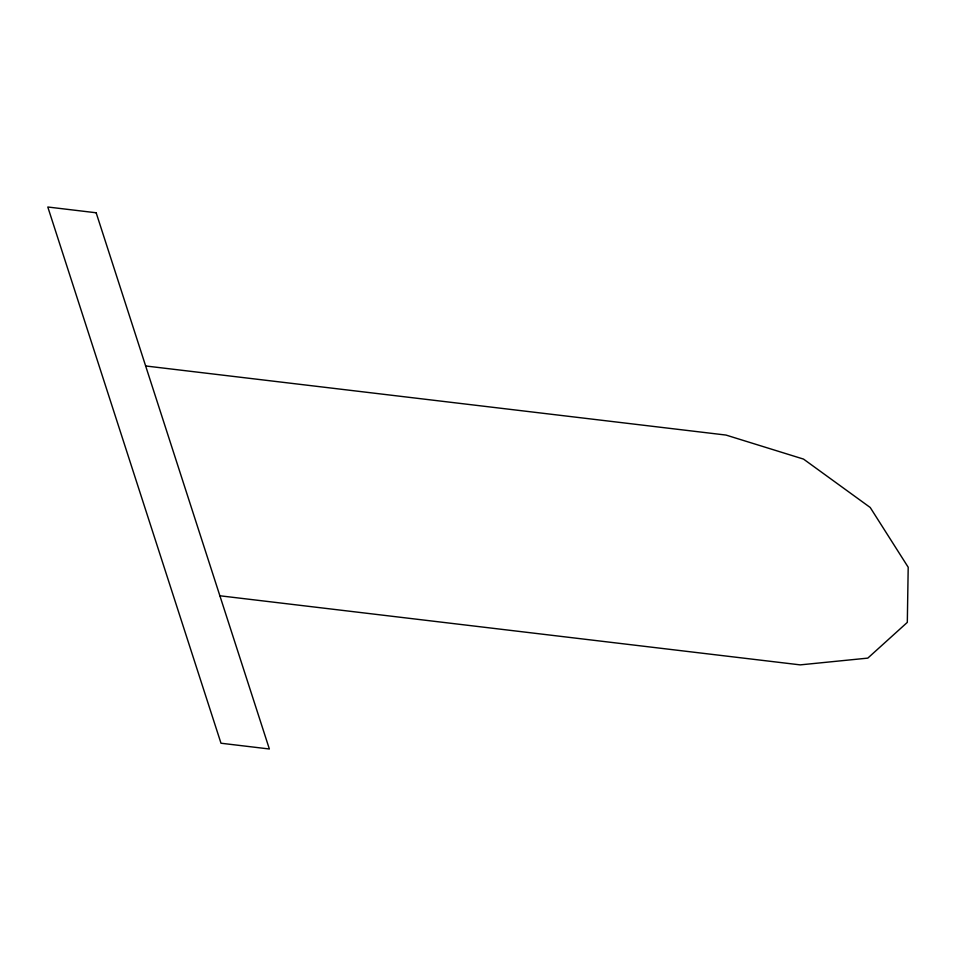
<?xml version="1.0" encoding="UTF-8"?>
<svg xmlns="http://www.w3.org/2000/svg" width="956" height="956" viewBox="0 0 956 956"><rect width="100%" height="100%" fill="white"/><g stroke="black" fill="none" stroke-linecap="round" stroke-linejoin="round"><path stroke-width="1.43" d="M145.647 365.969L725.998 435.064L803.518 459.095L870.211 507.481L908.2 567.243L907.316 622.38L867.797 658.122L800.22 664.874L219.88 595.779M96.162 212.77L47.8 207.01L220.991 743.23L269.365 748.99L96.162 212.77"/></g></svg>
